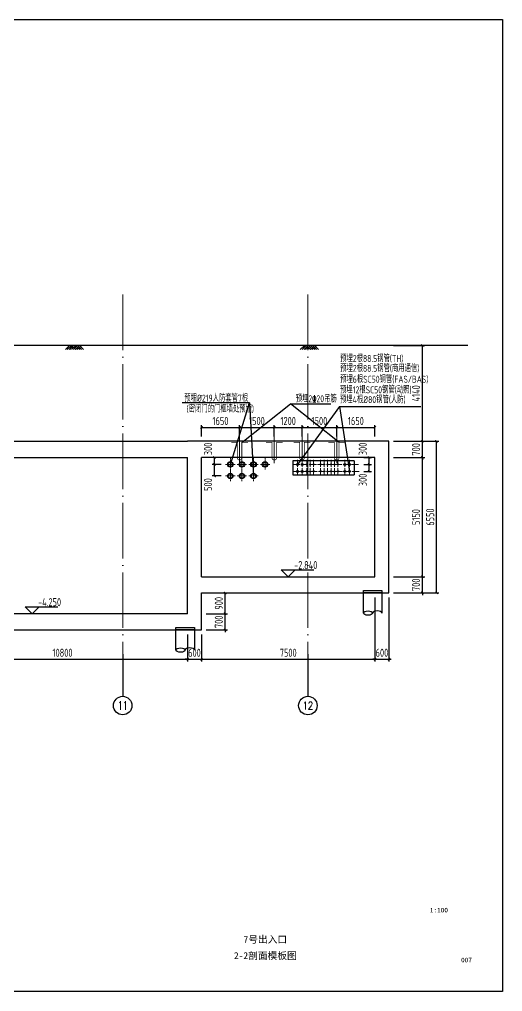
# Model space of a CAD drawing. Header units: millimetres. Extents: x -897614 to 191467, y -439928 to 101803.
# Drawn here: x -405972 to -385098, y -367445 to -325445 of the extents above; entities that cross this region are included whole.
import ezdxf
from ezdxf.enums import TextEntityAlignment as Align

# ---------------------------------------------------------------- set-up
doc = ezdxf.new("R2010")
doc.units = ezdxf.units.MM
doc.header["$LTSCALE"] = 1000
for name, pattern in [('ACAD_ISO04W100', [30, 24, -3, 0, -3]), ('DASH', [0.35, 0.25, -0.1]), ('DOTE', [2.42, 2, -0.2, 0.02, -0.2])]:
    doc.linetypes.add(name, pattern=pattern)
for name, color, linetype in [('0人防', 40, 'Continuous'), ('AXIS', 3, 'Continuous'), ('DIM_ELEV', 3, 'Continuous'), ('DIM_LEAD', 3, 'Continuous'), ('gps', 233, 'Continuous'), ('HC_ZP', 4, 'Continuous'), ('OTH', 7, 'Continuous'), ('ZH', 7, 'Continuous'), ('图框', 3, 'Continuous')]:
    doc.layers.add(name, color=color, linetype=linetype)
for name, color, linetype, lineweight in [('AXIS_TEXT', 7, 'Continuous', 18), ('DOTE', 8, 'ACAD_ISO04W100', 9), ('WALL', 6, 'Continuous', 30)]:
    doc.layers.add(name, color=color, linetype=linetype, lineweight=lineweight)
doc.layers.add('DY', color=1, linetype='Continuous', plot=False)
doc.styles.add('_TCH_AXIS', font='COMPLEX', dxfattribs={"bigfont": 'GBCBIG'})
doc.styles.add('COMPLEX', font='COMPLEX')
doc.styles.add('TK-HZ-HT', font='', dxfattribs={"width": 0.8})
doc.styles.add('TK-HZ-ST', font='', dxfattribs={"width": 0.8})
doc.styles.add('TSSD', font='tssdeng.shx', dxfattribs={"width": 0.7, "bigfont": 'tssdchn.shx'})
doc.styles.get('TK-HZ-HT').set_extended_font_data('SimSun')
doc.styles.get('TK-HZ-ST').set_extended_font_data('SimSun')
doc.dimstyles.new('TSD', dxfattribs={"dimtxt": 350, "dimasz": 100, "dimexe": 100, "dimexo": 200, "dimgap": 100, "dimtad": 1, "dimdec": 0, "dimzin": 0, "dimdsep": 46, "dimtxsty": 'TSSD', "dimblk": 'ARCHTICK', "dimcen": 0.09, "dimclrt": 7, "dimazin": 2, "dimtfac": 1, "dimtdec": 0, "dimtix": 1, "dimtmove": 2, "dimatfit": 3, "dimfxl": 0, "dimtolj": 1, "dimtzin": 0, "dimarcsym": 0})

# ---------------------------------------------------------------- blocks, each defined once
blk = doc.blocks.new('_axiso')
blk.add_circle((0, 0), 0.5)
at = {"layer": 'AXIS_TEXT', "style": 'COMPLEX', "width": 1.041667}
blk.add_attdef('A', text='', height=0.56, dxfattribs=at).set_placement((-0.25, -0.28), (0.25, -0.28), align=Align.FIT)
blk = doc.blocks.new('_ArchTick')
at = {"color": 0, "linetype": 'ByBlock', "const_width": 0.4}
blk.add_lwpolyline([(-0.5, -0.5), (0.5, 0.5)], dxfattribs=at)
blk = doc.blocks.new('*D1331')
at = {"layer": 'Defpoints', "color": 0, "transparency": 16777216}
for p in [(-390610, -350220, 0), (-398110, -351820, 0), (-390610, -353083)]:
    blk.add_point(p, dxfattribs=at)
at = {"layer": 'DIM_LEAD', "color": 0, "lineweight": -2, "transparency": 16777216}
for p, q in [((-390610, -350420), (-390610, -353183)), ((-398110, -352020), (-398110, -353183)), ((-398110, -353083), (-390610, -353083))]:
    blk.add_line(p, q, dxfattribs=at)
at = {"layer": 'DIM_LEAD', "color": 0, "lineweight": -2, "transparency": 16777216, "xscale": 100, "yscale": 100, "zscale": 100, "rotation": 180}
blk.add_blockref('_ArchTick', (-398110, -353083), dxfattribs=at)
at = {"layer": 'DIM_LEAD', "color": 0, "lineweight": -2, "transparency": 16777216, "xscale": 100, "yscale": 100, "zscale": 100}
blk.add_blockref('_ArchTick', (-390610, -353083), dxfattribs=at)
at = {"layer": 'DIM_LEAD', "color": 7, "transparency": 16777216, "insert": (-394360, -352808), "char_height": 350, "attachment_point": 5, "style": 'TSSD'}
blk.add_mtext('\\A1;7500', dxfattribs=at)
blk = doc.blocks.new('*D1329')
at = {"layer": 'Defpoints', "color": 0, "transparency": 16777216}
for p in [(-409510, -351820), (-398710, -351820, 0), (-398710, -353083)]:
    blk.add_point(p, dxfattribs=at)
at = {"layer": 'DIM_LEAD', "color": 0, "lineweight": -2, "transparency": 16777216}
for p, q in [((-409510, -352020), (-409510, -353183)), ((-398710, -352020), (-398710, -353183)), ((-409510, -353083), (-398710, -353083))]:
    blk.add_line(p, q, dxfattribs=at)
at = {"layer": 'DIM_LEAD', "color": 0, "lineweight": -2, "transparency": 16777216, "xscale": 100, "yscale": 100, "zscale": 100, "rotation": 180}
blk.add_blockref('_ArchTick', (-409510, -353083), dxfattribs=at)
at = {"layer": 'DIM_LEAD', "color": 0, "lineweight": -2, "transparency": 16777216, "xscale": 100, "yscale": 100, "zscale": 100}
blk.add_blockref('_ArchTick', (-398710, -353083), dxfattribs=at)
at = {"layer": 'DIM_LEAD', "color": 7, "transparency": 16777216, "insert": (-404110, -352808), "char_height": 350, "attachment_point": 5, "style": 'TSSD'}
blk.add_mtext('\\A1;10800', dxfattribs=at)
blk = doc.blocks.new('*D1330')
at = {"layer": 'Defpoints', "color": 0, "transparency": 16777216}
for p in [(-398710, -351820, 0), (-398110, -351820, 0), (-398110, -353083)]:
    blk.add_point(p, dxfattribs=at)
at = {"layer": 'DIM_LEAD', "color": 0, "lineweight": -2, "transparency": 16777216}
for p, q in [((-398710, -352020), (-398710, -353183)), ((-398110, -352020), (-398110, -353183)), ((-398710, -353083), (-398810, -353083)), ((-398710, -353083), (-398110, -353083)), ((-398110, -353083), (-398010, -353083))]:
    blk.add_line(p, q, dxfattribs=at)
at = {"layer": 'DIM_LEAD', "color": 0, "lineweight": -2, "transparency": 16777216, "xscale": 100, "yscale": 100, "zscale": 100}
blk.add_blockref('_ArchTick', (-398710, -353083), dxfattribs=at)
at = {"layer": 'DIM_LEAD', "color": 0, "lineweight": -2, "transparency": 16777216, "xscale": 100, "yscale": 100, "zscale": 100, "rotation": 180}
blk.add_blockref('_ArchTick', (-398110, -353083), dxfattribs=at)
at = {"layer": 'DIM_LEAD', "color": 7, "transparency": 16777216, "insert": (-398410, -352808), "char_height": 350, "attachment_point": 5, "style": 'TSSD'}
blk.add_mtext('\\A1;600', dxfattribs=at)
blk = doc.blocks.new('*D1332')
at = {"layer": 'Defpoints', "color": 0, "transparency": 16777216}
for p in [(-390610, -350220, 0), (-390010, -350220), (-390010, -353083)]:
    blk.add_point(p, dxfattribs=at)
at = {"layer": 'DIM_LEAD', "color": 0, "lineweight": -2, "transparency": 16777216}
for p, q in [((-390610, -350420), (-390610, -353183)), ((-390010, -350420), (-390010, -353183)), ((-390610, -353083), (-390710, -353083)), ((-390610, -353083), (-390010, -353083)), ((-390010, -353083), (-389910, -353083))]:
    blk.add_line(p, q, dxfattribs=at)
at = {"layer": 'DIM_LEAD', "color": 0, "lineweight": -2, "transparency": 16777216, "xscale": 100, "yscale": 100, "zscale": 100}
blk.add_blockref('_ArchTick', (-390610, -353083), dxfattribs=at)
at = {"layer": 'DIM_LEAD', "color": 0, "lineweight": -2, "transparency": 16777216, "xscale": 100, "yscale": 100, "zscale": 100, "rotation": 180}
blk.add_blockref('_ArchTick', (-390010, -353083), dxfattribs=at)
at = {"layer": 'DIM_LEAD', "color": 7, "transparency": 16777216, "insert": (-390310, -352808), "char_height": 350, "attachment_point": 5, "style": 'TSSD'}
blk.add_mtext('\\A1;600', dxfattribs=at)
blk = doc.blocks.new('*D1421')
at = {"layer": 'Defpoints', "color": 0, "transparency": 16777216}
for p in [(-390010, -349520), (-388561, -349520), (-390010, -350220)]:
    blk.add_point(p, dxfattribs=at)
at = {"layer": 'DIM_LEAD', "color": 0, "lineweight": -2, "transparency": 16777216}
for p, q in [((-388561, -349520), (-388561, -349420)), ((-389810, -349520), (-388461, -349520)), ((-388561, -350220), (-388561, -349520)), ((-389810, -350220), (-388461, -350220)), ((-388561, -350220), (-388561, -350320))]:
    blk.add_line(p, q, dxfattribs=at)
at = {"layer": 'DIM_LEAD', "color": 0, "lineweight": -2, "transparency": 16777216, "xscale": 100, "yscale": 100, "zscale": 100}
for p, rotation in [((-388561, -349520), 270), ((-388561, -350220), 90)]:
    blk.add_blockref('_ArchTick', p, dxfattribs=dict(at, rotation=rotation))
at = {"layer": 'DIM_LEAD', "color": 7, "transparency": 16777216, "insert": (-388836, -349870), "char_height": 350, "attachment_point": 5, "rotation": 90, "style": 'TSSD'}
blk.add_mtext('\\A1;700', dxfattribs=at)
blk = doc.blocks.new('*D1422')
at = {"layer": 'Defpoints', "color": 0, "transparency": 16777216}
for p in [(-390010, -344370, 0), (-388561, -344370), (-390010, -349520)]:
    blk.add_point(p, dxfattribs=at)
at = {"layer": 'DIM_LEAD', "color": 0, "lineweight": -2, "transparency": 16777216}
for p, q in [((-389810, -344370), (-388461, -344370)), ((-388561, -349520), (-388561, -344370)), ((-389810, -349520), (-388461, -349520))]:
    blk.add_line(p, q, dxfattribs=at)
at = {"layer": 'DIM_LEAD', "color": 0, "lineweight": -2, "transparency": 16777216, "xscale": 100, "yscale": 100, "zscale": 100}
for p, rotation in [((-388561, -344370), 90), ((-388561, -349520), 270)]:
    blk.add_blockref('_ArchTick', p, dxfattribs=dict(at, rotation=rotation))
at = {"layer": 'DIM_LEAD', "color": 7, "transparency": 16777216, "insert": (-388836, -346945), "char_height": 350, "attachment_point": 5, "rotation": 90, "style": 'TSSD'}
blk.add_mtext('\\A1;5150', dxfattribs=at)
blk = doc.blocks.new('*D1423')
at = {"layer": 'Defpoints', "color": 0, "transparency": 16777216}
for p in [(-390010, -343670, 0), (-388561, -343670), (-390010, -344370, 0)]:
    blk.add_point(p, dxfattribs=at)
at = {"layer": 'DIM_LEAD', "color": 0, "lineweight": -2, "transparency": 16777216}
for p, q in [((-389810, -343670), (-388461, -343670)), ((-388561, -343670), (-388561, -343570)), ((-388561, -344370), (-388561, -343670)), ((-389810, -344370), (-388461, -344370)), ((-388561, -344370), (-388561, -344470))]:
    blk.add_line(p, q, dxfattribs=at)
at = {"layer": 'DIM_LEAD', "color": 0, "lineweight": -2, "transparency": 16777216, "xscale": 100, "yscale": 100, "zscale": 100}
for p, rotation in [((-388561, -343670), 270), ((-388561, -344370), 90)]:
    blk.add_blockref('_ArchTick', p, dxfattribs=dict(at, rotation=rotation))
at = {"layer": 'DIM_LEAD', "color": 7, "transparency": 16777216, "insert": (-388836, -344020), "char_height": 350, "attachment_point": 5, "rotation": 90, "style": 'TSSD'}
blk.add_mtext('\\A1;700', dxfattribs=at)
blk = doc.blocks.new('*D1424')
at = {"layer": 'Defpoints', "color": 0, "transparency": 16777216}
for p in [(-390010, -339530, 0), (-388561, -339530), (-390010, -343670, 0)]:
    blk.add_point(p, dxfattribs=at)
at = {"layer": 'DIM_LEAD', "color": 0, "lineweight": -2, "transparency": 16777216}
for p, q in [((-389810, -339530), (-388461, -339530)), ((-388561, -343670), (-388561, -339530)), ((-389810, -343670), (-388461, -343670))]:
    blk.add_line(p, q, dxfattribs=at)
at = {"layer": 'DIM_LEAD', "color": 0, "lineweight": -2, "transparency": 16777216, "xscale": 100, "yscale": 100, "zscale": 100}
for p, rotation in [((-388561, -339530), 90), ((-388561, -343670), 270)]:
    blk.add_blockref('_ArchTick', p, dxfattribs=dict(at, rotation=rotation))
at = {"layer": 'DIM_LEAD', "color": 7, "transparency": 16777216, "insert": (-388836, -341600), "char_height": 350, "attachment_point": 5, "rotation": 90, "style": 'TSSD'}
blk.add_mtext('\\A1;4140', dxfattribs=at)
blk = doc.blocks.new('*D1425')
at = {"layer": 'Defpoints', "color": 0, "transparency": 16777216}
for p in [(-390010, -343670), (-387950, -343670), (-390010, -350220)]:
    blk.add_point(p, dxfattribs=at)
at = {"layer": 'DIM_LEAD', "color": 0, "lineweight": -2, "transparency": 16777216}
for p, q in [((-389810, -343670), (-387850, -343670)), ((-387950, -350220), (-387950, -343670)), ((-389810, -350220), (-387850, -350220))]:
    blk.add_line(p, q, dxfattribs=at)
at = {"layer": 'DIM_LEAD', "color": 0, "lineweight": -2, "transparency": 16777216, "xscale": 100, "yscale": 100, "zscale": 100}
for p, rotation in [((-387950, -343670), 90), ((-387950, -350220), 270)]:
    blk.add_blockref('_ArchTick', p, dxfattribs=dict(at, rotation=rotation))
at = {"layer": 'DIM_LEAD', "color": 7, "transparency": 16777216, "insert": (-388225, -346945), "char_height": 350, "attachment_point": 5, "rotation": 90, "style": 'TSSD'}
blk.add_mtext('\\A1;6550', dxfattribs=at)
blk = doc.blocks.new('*D1574')
at = {"layer": 'Defpoints', "color": 0, "transparency": 16777216}
for p in [(-396460, -343068), (-398110, -343670), (-396460, -343670)]:
    blk.add_point(p, dxfattribs=at)
at = {"layer": 'DIM_LEAD', "color": 0, "lineweight": -2, "transparency": 16777216}
for p, q in [((-398110, -343470), (-398110, -342968)), ((-398110, -343068), (-396460, -343068)), ((-396460, -343470), (-396460, -342968))]:
    blk.add_line(p, q, dxfattribs=at)
at = {"layer": 'DIM_LEAD', "color": 0, "lineweight": -2, "transparency": 16777216, "xscale": 100, "yscale": 100, "zscale": 100, "rotation": 180}
blk.add_blockref('_ArchTick', (-398110, -343068), dxfattribs=at)
at = {"layer": 'DIM_LEAD', "color": 0, "lineweight": -2, "transparency": 16777216, "xscale": 100, "yscale": 100, "zscale": 100}
blk.add_blockref('_ArchTick', (-396460, -343068), dxfattribs=at)
at = {"layer": 'DIM_LEAD', "color": 7, "transparency": 16777216, "insert": (-397285, -342793), "char_height": 350, "attachment_point": 5, "style": 'TSSD'}
blk.add_mtext('\\A1;1650', dxfattribs=at)
blk = doc.blocks.new('*D1575')
at = {"layer": 'Defpoints', "color": 0, "transparency": 16777216}
for p in [(-394960, -343068), (-396460, -343670), (-394960, -343670)]:
    blk.add_point(p, dxfattribs=at)
at = {"layer": 'DIM_LEAD', "color": 0, "lineweight": -2, "transparency": 16777216}
for p, q in [((-396460, -343470), (-396460, -342968)), ((-396460, -343068), (-394960, -343068)), ((-394960, -343470), (-394960, -342968))]:
    blk.add_line(p, q, dxfattribs=at)
at = {"layer": 'DIM_LEAD', "color": 0, "lineweight": -2, "transparency": 16777216, "xscale": 100, "yscale": 100, "zscale": 100, "rotation": 180}
blk.add_blockref('_ArchTick', (-396460, -343068), dxfattribs=at)
at = {"layer": 'DIM_LEAD', "color": 0, "lineweight": -2, "transparency": 16777216, "xscale": 100, "yscale": 100, "zscale": 100}
blk.add_blockref('_ArchTick', (-394960, -343068), dxfattribs=at)
at = {"layer": 'DIM_LEAD', "color": 7, "transparency": 16777216, "insert": (-395710, -342793), "char_height": 350, "attachment_point": 5, "style": 'TSSD'}
blk.add_mtext('\\A1;1500', dxfattribs=at)
blk = doc.blocks.new('*D1576')
at = {"layer": 'Defpoints', "color": 0, "transparency": 16777216}
for p in [(-393760, -343068), (-394960, -343670), (-393760, -343670)]:
    blk.add_point(p, dxfattribs=at)
at = {"layer": 'DIM_LEAD', "color": 0, "lineweight": -2, "transparency": 16777216}
for p, q in [((-394960, -343470), (-394960, -342968)), ((-394960, -343068), (-393760, -343068)), ((-393760, -343470), (-393760, -342968))]:
    blk.add_line(p, q, dxfattribs=at)
at = {"layer": 'DIM_LEAD', "color": 0, "lineweight": -2, "transparency": 16777216, "xscale": 100, "yscale": 100, "zscale": 100, "rotation": 180}
blk.add_blockref('_ArchTick', (-394960, -343068), dxfattribs=at)
at = {"layer": 'DIM_LEAD', "color": 0, "lineweight": -2, "transparency": 16777216, "xscale": 100, "yscale": 100, "zscale": 100}
blk.add_blockref('_ArchTick', (-393760, -343068), dxfattribs=at)
at = {"layer": 'DIM_LEAD', "color": 7, "transparency": 16777216, "insert": (-394360, -342793), "char_height": 350, "attachment_point": 5, "style": 'TSSD'}
blk.add_mtext('\\A1;1200', dxfattribs=at)
blk = doc.blocks.new('*D1577')
at = {"layer": 'Defpoints', "color": 0, "transparency": 16777216}
for p in [(-392260, -343068), (-393760, -343670), (-392260, -343670)]:
    blk.add_point(p, dxfattribs=at)
at = {"layer": 'DIM_LEAD', "color": 0, "lineweight": -2, "transparency": 16777216}
for p, q in [((-393760, -343470), (-393760, -342968)), ((-393760, -343068), (-392260, -343068)), ((-392260, -343470), (-392260, -342968))]:
    blk.add_line(p, q, dxfattribs=at)
at = {"layer": 'DIM_LEAD', "color": 0, "lineweight": -2, "transparency": 16777216, "xscale": 100, "yscale": 100, "zscale": 100, "rotation": 180}
blk.add_blockref('_ArchTick', (-393760, -343068), dxfattribs=at)
at = {"layer": 'DIM_LEAD', "color": 0, "lineweight": -2, "transparency": 16777216, "xscale": 100, "yscale": 100, "zscale": 100}
blk.add_blockref('_ArchTick', (-392260, -343068), dxfattribs=at)
at = {"layer": 'DIM_LEAD', "color": 7, "transparency": 16777216, "insert": (-393010, -342793), "char_height": 350, "attachment_point": 5, "style": 'TSSD'}
blk.add_mtext('\\A1;1500', dxfattribs=at)
blk = doc.blocks.new('*D1578')
at = {"layer": 'Defpoints', "color": 0, "transparency": 16777216}
for p in [(-390610, -343068), (-392260, -343670), (-390610, -343670)]:
    blk.add_point(p, dxfattribs=at)
at = {"layer": 'DIM_LEAD', "color": 0, "lineweight": -2, "transparency": 16777216}
for p, q in [((-392260, -343470), (-392260, -342968)), ((-392260, -343068), (-390610, -343068)), ((-390610, -343470), (-390610, -342968))]:
    blk.add_line(p, q, dxfattribs=at)
at = {"layer": 'DIM_LEAD', "color": 0, "lineweight": -2, "transparency": 16777216, "xscale": 100, "yscale": 100, "zscale": 100, "rotation": 180}
blk.add_blockref('_ArchTick', (-392260, -343068), dxfattribs=at)
at = {"layer": 'DIM_LEAD', "color": 0, "lineweight": -2, "transparency": 16777216, "xscale": 100, "yscale": 100, "zscale": 100}
blk.add_blockref('_ArchTick', (-390610, -343068), dxfattribs=at)
at = {"layer": 'DIM_LEAD', "color": 7, "transparency": 16777216, "insert": (-391435, -342793), "char_height": 350, "attachment_point": 5, "style": 'TSSD'}
blk.add_mtext('\\A1;1650', dxfattribs=at)
blk = doc.blocks.new('*D1579')
at = {"layer": 'Defpoints', "color": 0, "transparency": 16777216}
for p in [(-397549, -344670), (-397063, -344670), (-397063, -345170)]:
    blk.add_point(p, dxfattribs=at)
at = {"layer": 'DIM_LEAD', "color": 0, "lineweight": -2, "transparency": 16777216}
for p, q in [((-397263, -344670), (-397649, -344670)), ((-397549, -345170), (-397549, -344670)), ((-397263, -345170), (-397649, -345170))]:
    blk.add_line(p, q, dxfattribs=at)
at = {"layer": 'DIM_LEAD', "color": 0, "lineweight": -2, "transparency": 16777216, "xscale": 100, "yscale": 100, "zscale": 100}
for p, rotation in [((-397549, -344670), 90), ((-397549, -345170), 270)]:
    blk.add_blockref('_ArchTick', p, dxfattribs=dict(at, rotation=rotation))
at = {"layer": 'DIM_LEAD', "color": 7, "transparency": 16777216, "insert": (-397824, -345540), "char_height": 350, "attachment_point": 5, "rotation": 90, "style": 'TSSD'}
blk.add_mtext('\\A1;500', dxfattribs=at)
blk = doc.blocks.new('*D1580')
at = {"layer": 'Defpoints', "color": 0, "transparency": 16777216}
for p in [(-397549, -344370), (-397063, -344370), (-397063, -344670)]:
    blk.add_point(p, dxfattribs=at)
at = {"layer": 'DIM_LEAD', "color": 0, "lineweight": -2, "transparency": 16777216}
for p, q in [((-397263, -344370), (-397649, -344370)), ((-397549, -344670), (-397549, -344370)), ((-397263, -344670), (-397649, -344670))]:
    blk.add_line(p, q, dxfattribs=at)
at = {"layer": 'DIM_LEAD', "color": 0, "lineweight": -2, "transparency": 16777216, "xscale": 100, "yscale": 100, "zscale": 100}
for p, rotation in [((-397549, -344370), 90), ((-397549, -344670), 270)]:
    blk.add_blockref('_ArchTick', p, dxfattribs=dict(at, rotation=rotation))
at = {"layer": 'DIM_LEAD', "color": 7, "transparency": 16777216, "insert": (-397824, -344000), "char_height": 350, "attachment_point": 5, "rotation": 90, "style": 'TSSD'}
blk.add_mtext('\\A1;300', dxfattribs=at)
blk = doc.blocks.new('*D1581')
at = {"layer": 'Defpoints', "color": 0, "transparency": 16777216}
for p in [(-391296, -344670), (-390862, -344670), (-391296, -344970)]:
    blk.add_point(p, dxfattribs=at)
at = {"layer": 'DIM_LEAD', "color": 0, "lineweight": -2, "transparency": 16777216}
for p, q in [((-391096, -344670), (-390762, -344670)), ((-390862, -344970), (-390862, -344670)), ((-391096, -344970), (-390762, -344970))]:
    blk.add_line(p, q, dxfattribs=at)
at = {"layer": 'DIM_LEAD', "color": 0, "lineweight": -2, "transparency": 16777216, "xscale": 100, "yscale": 100, "zscale": 100}
for p, rotation in [((-390862, -344670), 90), ((-390862, -344970), 270)]:
    blk.add_blockref('_ArchTick', p, dxfattribs=dict(at, rotation=rotation))
at = {"layer": 'DIM_LEAD', "color": 7, "transparency": 16777216, "insert": (-391137, -345340), "char_height": 350, "attachment_point": 5, "rotation": 90, "style": 'TSSD'}
blk.add_mtext('\\A1;300', dxfattribs=at)
blk = doc.blocks.new('*D1582')
at = {"layer": 'Defpoints', "color": 0, "transparency": 16777216}
for p in [(-391296, -344370), (-390862, -344370), (-391296, -344670)]:
    blk.add_point(p, dxfattribs=at)
at = {"layer": 'DIM_LEAD', "color": 0, "lineweight": -2, "transparency": 16777216}
for p, q in [((-391096, -344370), (-390762, -344370)), ((-390862, -344670), (-390862, -344370)), ((-391096, -344670), (-390762, -344670))]:
    blk.add_line(p, q, dxfattribs=at)
at = {"layer": 'DIM_LEAD', "color": 0, "lineweight": -2, "transparency": 16777216, "xscale": 100, "yscale": 100, "zscale": 100}
for p, rotation in [((-390862, -344370), 90), ((-390862, -344670), 270)]:
    blk.add_blockref('_ArchTick', p, dxfattribs=dict(at, rotation=rotation))
at = {"layer": 'DIM_LEAD', "color": 7, "transparency": 16777216, "insert": (-391137, -344000), "char_height": 350, "attachment_point": 5, "rotation": 90, "style": 'TSSD'}
blk.add_mtext('\\A1;300', dxfattribs=at)
blk = doc.blocks.new('*D1583')
at = {"layer": 'Defpoints', "color": 0, "transparency": 16777216}
for p in [(-398110, -351120, 0), (-397082, -351120), (-398110, -351820, 0)]:
    blk.add_point(p, dxfattribs=at)
at = {"layer": 'DIM_LEAD', "color": 0, "lineweight": -2, "transparency": 16777216}
for p, q in [((-397910, -351120), (-396982, -351120)), ((-397082, -351120), (-397082, -351020)), ((-397082, -351820), (-397082, -351120)), ((-397910, -351820), (-396982, -351820)), ((-397082, -351820), (-397082, -351920))]:
    blk.add_line(p, q, dxfattribs=at)
at = {"layer": 'DIM_LEAD', "color": 0, "lineweight": -2, "transparency": 16777216, "xscale": 100, "yscale": 100, "zscale": 100}
for p, rotation in [((-397082, -351120), 270), ((-397082, -351820), 90)]:
    blk.add_blockref('_ArchTick', p, dxfattribs=dict(at, rotation=rotation))
at = {"layer": 'DIM_LEAD', "color": 7, "transparency": 16777216, "insert": (-397357, -351470), "char_height": 350, "attachment_point": 5, "rotation": 90, "style": 'TSSD'}
blk.add_mtext('\\A1;700', dxfattribs=at)
blk = doc.blocks.new('*D1584')
at = {"layer": 'Defpoints', "color": 0, "transparency": 16777216}
for p in [(-398110, -350220), (-397082, -350220), (-398110, -351120, 0)]:
    blk.add_point(p, dxfattribs=at)
at = {"layer": 'DIM_LEAD', "color": 0, "lineweight": -2, "transparency": 16777216}
for p, q in [((-397910, -350220), (-396982, -350220)), ((-397082, -351120), (-397082, -350220)), ((-397910, -351120), (-396982, -351120))]:
    blk.add_line(p, q, dxfattribs=at)
at = {"layer": 'DIM_LEAD', "color": 0, "lineweight": -2, "transparency": 16777216, "xscale": 100, "yscale": 100, "zscale": 100}
for p, rotation in [((-397082, -350220), 90), ((-397082, -351120), 270)]:
    blk.add_blockref('_ArchTick', p, dxfattribs=dict(at, rotation=rotation))
at = {"layer": 'DIM_LEAD', "color": 7, "transparency": 16777216, "insert": (-397357, -350670), "char_height": 350, "attachment_point": 5, "rotation": 90, "style": 'TSSD'}
blk.add_mtext('\\A1;900', dxfattribs=at)
blk = doc.blocks.new('A$C182F2979')
at = {"layer": 'ZH'}
blk.add_lwpolyline([(800, 1064), (800, 964), (0, 964), (0, 1064)], close=True, dxfattribs=at)
blk.add_lwpolyline([(0, 94), (0, 964), (800, 964), (800, 94)], dxfattribs=at)
blk.add_ellipse((200, 94), major_axis=(-200, 0), ratio=0.468529, dxfattribs=at)
blk.add_ellipse((600, 94), major_axis=(-200, 0), ratio=0.468529, start_param=3.141593, end_param=6.283185, dxfattribs=at)

msp = doc.modelspace()

# ---------------------------------------------------------------- linework, layer by layer
at = {"layer": '0人防', "linetype": 'DASH', "ltscale": 0.6, "const_width": 30}
for points in [[(-396823.82779, -343719.90362), (-396563.10109, -343719.90362), (-396563.10109, -344369.90362, 1.1), (-396363.10109, -344369.90362), (-396363.10109, -343719.90362), (-396102.3744, -343719.90362)], [(-394598.83905, -343719.90362), (-394859.56574, -343719.90362), (-394859.56574, -344369.90362, -1.1), (-395059.56574, -344369.90362), (-395059.56574, -343719.90362), (-395320.29244, -343719.90362)], [(-394123.82779, -343719.90362), (-393863.10109, -343719.90362), (-393863.10109, -344369.90362, 1.1), (-393663.10109, -344369.90362), (-393663.10109, -343719.90362), (-393402.3744, -343719.90362)], [(-392623.82779, -343719.90362), (-392363.10109, -343719.90362), (-392363.10109, -344369.90362, 1.1), (-392163.10109, -344369.90362), (-392163.10109, -343719.90362), (-391902.3744, -343719.90362)]]:
    msp.add_lwpolyline(points, format="xyb", dxfattribs=at)
at = {"layer": 'AXIS'}
for p, q in [((-401509.63665, -352868.85637), (-401509.63665, -354688.70633)), ((-393509.63665, -352868.85637), (-393509.63665, -354688.70633))]:
    msp.add_line(p, q, dxfattribs=at)
at = {"layer": 'DIM_ELEV'}
for p, q in [((-394359.56397, -349519.90362), (-394659.56397, -349219.90362)), ((-394659.56397, -349219.90362), (-393250.77155, -349219.90362)), ((-394359.56397, -349519.90362), (-394059.56397, -349219.90362)), ((-405424.12882, -351119.90362), (-405724.12882, -350819.90362)), ((-405724.12882, -350819.90362), (-404315.33641, -350819.90362)), ((-405424.12882, -351119.90362), (-405124.12882, -350819.90362))]:
    msp.add_line(p, q, dxfattribs=at)
at = {"layer": 'DOTE', "ltscale": 0.1}
for p, q in [((-401509.63665, -337334.3479), (-401509.63665, -353076.58307)), ((-393509.63665, -337334.3479), (-393509.63665, -353076.58307))]:
    msp.add_line(p, q, dxfattribs=at)
at = {"layer": 'DOTE'}
for p, q in [((-396459.56389, -343299.63046), (-396459.56389, -344609.74484)), ((-394959.56574, -343299.63046), (-394959.56574, -344609.74484)), ((-393759.56389, -343299.63046), (-393759.56389, -344609.74484)), ((-392259.56389, -343299.63046), (-392259.56389, -344609.74484))]:
    msp.add_line(p, q, dxfattribs=at)
at = {"layer": 'DOTE', "linetype": 'DOTE', "ltscale": 0.05}
for p, q in [((-396859.56389, -344359.90362), (-396859.56389, -344889.90362)), ((-396359.56389, -344359.90362), (-396359.56389, -344889.90362)), ((-395859.56389, -344359.90362), (-395859.56389, -344889.90362)), ((-395859.56389, -344359.90362), (-395859.56389, -344889.90362)), ((-395359.56389, -344359.90362), (-395359.56389, -344889.90362)), ((-395359.56389, -344359.90362), (-395359.56389, -344889.90362)), ((-396656.40749, -344669.90362), (-397062.72029, -344669.90362)), ((-396156.40749, -344669.90362), (-396562.72029, -344669.90362)), ((-395656.40749, -344669.90362), (-396062.72029, -344669.90362)), ((-395156.40749, -344669.90362), (-395562.72029, -344669.90362)), ((-396656.40749, -345169.90362), (-397062.72029, -345169.90362)), ((-396859.56389, -344859.90362), (-396859.56389, -345389.90362)), ((-396156.40749, -345169.90362), (-396562.72029, -345169.90362)), ((-396359.56389, -344859.90362), (-396359.56389, -345389.90362)), ((-395656.40749, -345169.90362), (-396062.72029, -345169.90362)), ((-395859.56389, -344859.90362), (-395859.56389, -345389.90362)), ((-395859.56389, -344859.90362), (-395859.56389, -345389.90362))]:
    msp.add_line(p, q, dxfattribs=at)
at = {"layer": 'DOTE', "linetype": 'DOTE', "ltscale": 0.15}
for p, q in [((-394159.56389, -344669.90362), (-391296.44992, -344669.90362)), ((-393959.56389, -344467.51463), (-393959.56389, -345160.02343)), ((-393759.56389, -344467.51463), (-393759.56389, -345160.02343)), ((-393559.56389, -344467.51463), (-393559.56389, -345160.02343)), ((-393409.56389, -344467.51463), (-393409.56389, -345160.02343)), ((-393259.56389, -344467.51463), (-393259.56389, -345160.02343)), ((-392959.56389, -344467.51463), (-392959.56389, -345160.02343)), ((-392809.56389, -344467.51463), (-392809.56389, -345160.02343)), ((-392659.56389, -344467.51463), (-392659.56389, -345160.02343)), ((-392509.56389, -344467.51463), (-392509.56389, -345160.02343)), ((-392359.56389, -344467.51463), (-392359.56389, -345160.02343)), ((-392209.56389, -344467.51463), (-392209.56389, -345160.02343)), ((-391909.56389, -344467.51463), (-391909.56389, -345160.02343)), ((-391709.56389, -344467.51463), (-391709.56389, -345160.02343)), ((-391296.44992, -344969.95638), (-394159.56389, -344969.95638))]:
    msp.add_line(p, q, dxfattribs=at)
at = {"layer": 'DY'}
msp.add_lwpolyline([(-444497.95568, -325444.91535), (-385097.95568, -325444.91535), (-385097.95568, -367444.91535), (-444497.95568, -367444.91535)], close=True, dxfattribs=at)
at = {"layer": 'gps'}
for p, q in [((-403987.44233, -339705.87242), (-403811.47352, -339529.90362)), ((-403905.13534, -339705.87242), (-403729.16653, -339529.90362)), ((-403822.82835, -339705.87242), (-403646.85954, -339529.90362)), ((-403717.81171, -339705.87242), (-403770.32003, -339653.3641)), ((-403635.50472, -339705.87242), (-403729.16653, -339612.21061)), ((-403553.19773, -339705.87242), (-403688.01304, -339571.05711)), ((-403635.50472, -339623.56543), (-403541.8429, -339529.90362)), ((-403594.35122, -339664.71893), (-403459.53591, -339529.90362)), ((-403553.19773, -339705.87242), (-403377.22892, -339529.90362)), ((-403470.89074, -339705.87242), (-403294.92193, -339529.90362)), ((-403365.8741, -339705.87242), (-403418.38242, -339653.3641)), ((-403283.56711, -339705.87242), (-403377.22892, -339612.21061)), ((-403201.26012, -339705.87242), (-403336.07543, -339571.05711)), ((-393836.3772, -339705.87242), (-393660.4084, -339529.90362)), ((-393754.07021, -339705.87242), (-393578.10141, -339529.90362)), ((-393671.76322, -339705.87242), (-393495.79442, -339529.90362)), ((-393566.74658, -339705.87242), (-393619.2549, -339653.3641)), ((-393484.43959, -339705.87242), (-393578.10141, -339612.21061)), ((-393402.1326, -339705.87242), (-393536.94791, -339571.05711)), ((-393484.43959, -339623.56543), (-393390.77778, -339529.90362)), ((-393443.2861, -339664.71893), (-393308.47079, -339529.90362)), ((-393402.1326, -339705.87242), (-393226.1638, -339529.90362)), ((-393319.82561, -339705.87242), (-393143.85681, -339529.90362)), ((-393214.80897, -339705.87242), (-393267.31729, -339653.3641)), ((-393132.50198, -339705.87242), (-393226.1638, -339612.21061)), ((-393050.19499, -339705.87242), (-393185.0103, -339571.05711))]:
    msp.add_line(p, q, dxfattribs=at)
at = {"layer": 'HC_ZP', "color": 7}
msp.add_line((-386596.30102, -339529.90362), (-440583.36921, -339529.90362), dxfattribs=at)
at = {"layer": 'OTH'}
for p, q in [((-396363.10109, -343719.90362), (-394263.41882, -342051.97247)), ((-396025.75871, -342008.129), (-395859.56389, -345169.90362)), ((-392163.10109, -343719.90362), (-394263.41882, -342051.97247)), ((-394263.41882, -342051.97247), (-392510.89191, -342051.97247)), ((-392145.07635, -342164.77958), (-393959.56389, -344669.95638)), ((-392145.07635, -342164.77958), (-388629.55747, -342164.77958)), ((-392145.07635, -342164.77958), (-391709.56389, -344969.95638))]:
    msp.add_line(p, q, dxfattribs=at)
at = {"layer": 'OTH', "ltscale": 0.5}
for p, q in [((-391509.56389, -344519.90362), (-394159.56389, -344519.90362)), ((-394159.56389, -344519.90362), (-394159.56389, -345119.90362)), ((-391509.56389, -344519.90362), (-391509.56389, -345119.90362)), ((-394159.56389, -345119.90362), (-391509.56389, -345119.90362))]:
    msp.add_line(p, q, dxfattribs=at)
at = {"layer": 'OTH'}
msp.add_lwpolyline([(-396859.56389, -344669.90362), (-396025.75871, -342008.129), (-398946.48706, -342008.129)], dxfattribs=at)
for centre, radius in [((-396859.56389, -344669.90362), 120), ((-396859.56389, -344669.90362), 95), ((-396359.56389, -344669.90362), 120), ((-396359.56389, -344669.90362), 95), ((-395859.56389, -344669.90362), 120), ((-395859.56389, -344669.90362), 95), ((-395359.56389, -344669.90362), 120), ((-395359.56389, -344669.90362), 95), ((-393959.56389, -344669.95638), 44), ((-393759.56389, -344669.95638), 44), ((-393559.56389, -344669.95638), 25), ((-393409.56389, -344669.95638), 25), ((-393259.56389, -344669.95638), 25), ((-392959.56389, -344669.95638), 25), ((-392809.56389, -344669.95638), 25), ((-392659.56389, -344669.95638), 25), ((-392509.56389, -344669.95638), 25), ((-392359.56389, -344669.95638), 25), ((-392209.56389, -344669.95638), 25), ((-396859.56389, -345169.90362), 120), ((-396859.56389, -345169.90362), 95), ((-396359.56389, -345169.90362), 120), ((-396359.56389, -345169.90362), 95), ((-395859.56389, -345169.90362), 120), ((-395859.56389, -345169.90362), 95), ((-393959.56389, -344969.95638), 44), ((-393759.56389, -344969.95638), 44), ((-393559.56389, -344969.95638), 25), ((-393409.56389, -344969.95638), 25), ((-393259.56389, -344969.95638), 25), ((-392959.56389, -344969.95638), 25), ((-392809.56389, -344969.95638), 25), ((-392659.56389, -344969.95638), 25), ((-392509.56389, -344969.95638), 25), ((-392359.56389, -344969.95638), 25), ((-392209.56389, -344969.95638), 25)]:
    msp.add_circle(centre, radius, dxfattribs=at)
at = {"layer": 'OTH', "color": 2}
for centre in [(-391909.56389, -344669.95638), (-391709.56389, -344669.95638), (-391909.56389, -344969.95638), (-391709.56389, -344969.95638)]:
    msp.add_circle(centre, 40, dxfattribs=at)
at = {"layer": 'WALL'}
for p, q in [((-421879.51546, -343669.90362), (-398709.56389, -343669.90362)), ((-390009.56404, -343669.90362), (-398709.56389, -343669.90362)), ((-390009.56404, -350219.90362), (-390009.56404, -343669.90362)), ((-421879.51546, -344369.90362), (-398709.56389, -344369.90362)), ((-398709.56389, -351119.90362), (-398709.56389, -344369.90362)), ((-390609.56404, -344369.90362), (-398109.56389, -344369.90362)), ((-398109.56389, -349519.90362), (-398109.56389, -344369.90362)), ((-390609.56404, -349519.90362), (-390609.56404, -344369.90362)), ((-398109.56389, -349519.90362), (-390609.56404, -349519.90362)), ((-398109.56389, -350219.90362), (-390009.56404, -350219.90362)), ((-398109.56389, -351819.90362), (-398109.56389, -350219.90362)), ((-398709.56389, -351119.90362), (-408519.53502, -351119.90362))]:
    msp.add_line(p, q, dxfattribs=at)
msp.add_lwpolyline([(-422479.51546, -346819.86937), (-422479.51546, -351819.90362), (-398109.56389, -351819.90362)], dxfattribs=at)

# ---------------------------------------------------------------- block references
at = {"layer": 'AXIS'}
ref = msp.add_blockref('_axiso', (-401509.63665, -355088.70633), dxfattribs=dict(at, xscale=800, yscale=800, zscale=800))
ref.add_attrib('A', '11', dxfattribs={"layer": 'AXIS_TEXT', "ltscale": 10, "height": 368.76258, "style": '_TCH_AXIS'}).set_placement((-401720.35813, -355273.08762), (-401298.91518, -355273.08762), align=Align.FIT)
ref = msp.add_blockref('_axiso', (-393509.63665, -355088.70633), dxfattribs=dict(at, xscale=800, yscale=800, zscale=800))
ref.add_attrib('A', '12', dxfattribs={"layer": 'AXIS_TEXT', "ltscale": 10, "height": 328.445495, "style": '_TCH_AXIS'}).set_placement((-393736.42045, -355252.92908), (-393282.85286, -355252.92908), align=Align.FIT)
at = {"layer": 'ZH'}
for p in [(-391109.56381, -351183.66001), (-399209.56383, -352783.66001)]:
    msp.add_blockref('A$C182F2979', p, dxfattribs=at)

# ---------------------------------------------------------------- texts
at = {"layer": 'DIM_ELEV', "style": 'TSSD', "width": 0.7}
for s, p in [('-2.840', (-394104.03858, -349195.80858)), ('-4.250', (-405168.60344, -350795.80857))]:
    msp.add_text(s, height=350, dxfattribs=at).set_placement(p)
at = {"layer": 'OTH', "style": 'TSSD', "width": 0.7}
for s, p in [('预埋2根88.5钢管(TH)', (-392115.23931, -340245.5386)), ('预埋2根88.5钢管(商用通信)', (-392115.23931, -340668.98705)), ('预埋6根SC50钢管(FAS/BAS)', (-392115.23931, -341140.04484)), ('预埋12根SC50钢管(动照)', (-392119.37711, -341598.81324)), ('预埋%%C219人防套管7根', (-398846.30519, -341956.69517)), ('预埋2%%13120吊筋', (-394032.5381, -341983.25295, 0)), ('预埋4根%%C80钢管(人防)', (-392119.37712, -342021.85213)), ('(密闭门的门框墙处预埋)', (-398748.68285, -342423.33987))]:
    msp.add_text(s, height=300, dxfattribs=at).set_placement(p)
at = {"layer": '图框', "color": 7}
for s, height, style, p in [('1:100', 200, 'TK-HZ-ST', (-387847.95568, -363924.91535)), ('7号出入口', 300, 'TK-HZ-HT', (-395347.95568, -365194.91535)), ('2-2剖面模板图', 300, 'TK-HZ-HT', (-395347.95568, -365894.91535))]:
    msp.add_text(s, height=height, dxfattribs=dict(at, style=style)).set_placement(p, align=Align.MIDDLE_CENTER)
at = {"layer": '图框', "color": 7, "style": 'TK-HZ-ST'}
msp.add_text('007 ', height=200, dxfattribs=at).set_placement((-386891.60041, -366181.80535))

# ---------------------------------------------------------------- dimensions: what is measured, and where the dimension line sits
at = {"layer": 'DIM_LEAD'}
for base, p1, p2, picture, middle in [((-388560.70524, -339529.90362, 0), (-390009.56404, -343669.90362), (-390009.56404, -339529.90362), '*D1424', (-388835.70524, -341599.90362, 0)), ((-388560.70524, -343669.90362, 0), (-390009.56404, -344369.90362), (-390009.56404, -343669.90362), '*D1423', (-388835.70524, -344019.90362, 0)), ((-387949.75375, -343669.90362, 0), (-390009.56404, -350219.90362, 0), (-390009.56404, -343669.90362, 0), '*D1425', (-388224.75375, -346944.90362, 0)), ((-388560.70524, -344369.90362, 0), (-390009.56404, -349519.90362, 0), (-390009.56404, -344369.90362), '*D1422', (-388835.70524, -346944.90362, 0)), ((-388560.70524, -349519.90362, 0), (-390009.56404, -350219.90362, 0), (-390009.56404, -349519.90362, 0), '*D1421', (-388835.70524, -349869.90362, 0))]:
    dim = msp.add_linear_dim(base=base, p1=p1, p2=p2, angle=90, dimstyle='TSD', dxfattribs=at)
    dim.commit()
    dim.dimension.update_dxf_attribs({"geometry": picture, "text_midpoint": middle})
for p1, p2, picture, middle in [((-398109.56389, -343669.90362), (-396459.56389, -343669.90362), '*D1574', (-397284.56389, -342793.33027)), ((-396459.56389, -343669.90362), (-394959.56389, -343669.90362), '*D1575', (-395709.56389, -342793.33027)), ((-394959.56389, -343669.90362), (-393759.56389, -343669.90362), '*D1576', (-394359.56389, -342793.33027)), ((-393759.56389, -343669.90362), (-392259.56389, -343669.90362), '*D1577', (-393009.56389, -342793.33027)), ((-392259.56389, -343669.90362), (-390609.56404, -343669.90362), '*D1578', (-391434.56397, -342793.33027))]:
    dim = msp.add_aligned_dim(p1=p1, p2=p2, distance=601.57336, dimstyle='TSD', dxfattribs=at)
    dim.commit()
    dim.dimension.update_dxf_attribs({"geometry": picture, "text_midpoint": middle})
for base, p1, p2, picture, middle in [((-397549.12276, -344369.90362), (-397062.72029, -344669.90362), (-397062.72029, -344369.90362), '*D1580', (-397824.12276, -343999.90362)), ((-390862.23002, -344369.90362), (-391296.44992, -344669.90362), (-391296.44992, -344369.90362), '*D1582', (-391137.23002, -343999.90362)), ((-397549.12276, -344669.90362), (-397062.72029, -345169.90362), (-397062.72029, -344669.90362), '*D1579', (-397824.12276, -345539.90362)), ((-390862.23002, -344669.90362), (-391296.44992, -344969.95638), (-391296.44992, -344669.90362), '*D1581', (-391137.23002, -345339.95638))]:
    dim = msp.add_linear_dim(base=base, p1=p1, p2=p2, angle=90, dimstyle='TSD', dxfattribs=at)
    dim.commit()
    dim.dimension.update_dxf_attribs({"geometry": picture, "text_midpoint": middle, "dimtype": 161})
for base, p1, p2, picture, middle in [((-390609.56404, -353082.6638, 0), (-398109.56389, -351819.90362), (-390609.56404, -350219.90362), '*D1331', (-394359.56397, -352807.6638, 0)), ((-390009.56404, -353082.6638, 0), (-390609.56404, -350219.90362), (-390009.56404, -350219.90362, 0), '*D1332', (-390309.56404, -352807.6638, 0)), ((-398709.56389, -353082.6638, 0), (-409509.63665, -351819.90362, 0), (-398709.56389, -351819.90362), '*D1329', (-404109.60027, -352807.6638, 0)), ((-398109.56389, -353082.6638, 0), (-398709.56389, -351819.90362), (-398109.56389, -351819.90362), '*D1330', (-398409.56389, -352807.6638, 0))]:
    dim = msp.add_linear_dim(base=base, p1=p1, p2=p2, dimstyle='TSD', dxfattribs=at)
    dim.commit()
    dim.dimension.update_dxf_attribs({"geometry": picture, "text_midpoint": middle})
for base, p1, p2, picture, middle in [((-397082.06195, -350219.90362, 0), (-398109.56389, -351119.90362), (-398109.56389, -350219.90362, 0), '*D1584', (-397357.06195, -350669.90362, 0)), ((-397082.06195, -351119.90362, 0), (-398109.56389, -351819.90362), (-398109.56389, -351119.90362), '*D1583', (-397357.06195, -351469.90362, 0))]:
    dim = msp.add_linear_dim(base=base, p1=p1, p2=p2, angle=90, dimstyle='TSD', override={"dimfxl": 250}, dxfattribs=at)
    dim.commit()
    dim.dimension.update_dxf_attribs({"geometry": picture, "text_midpoint": middle})

doc.saveas('drawing.dxf')
